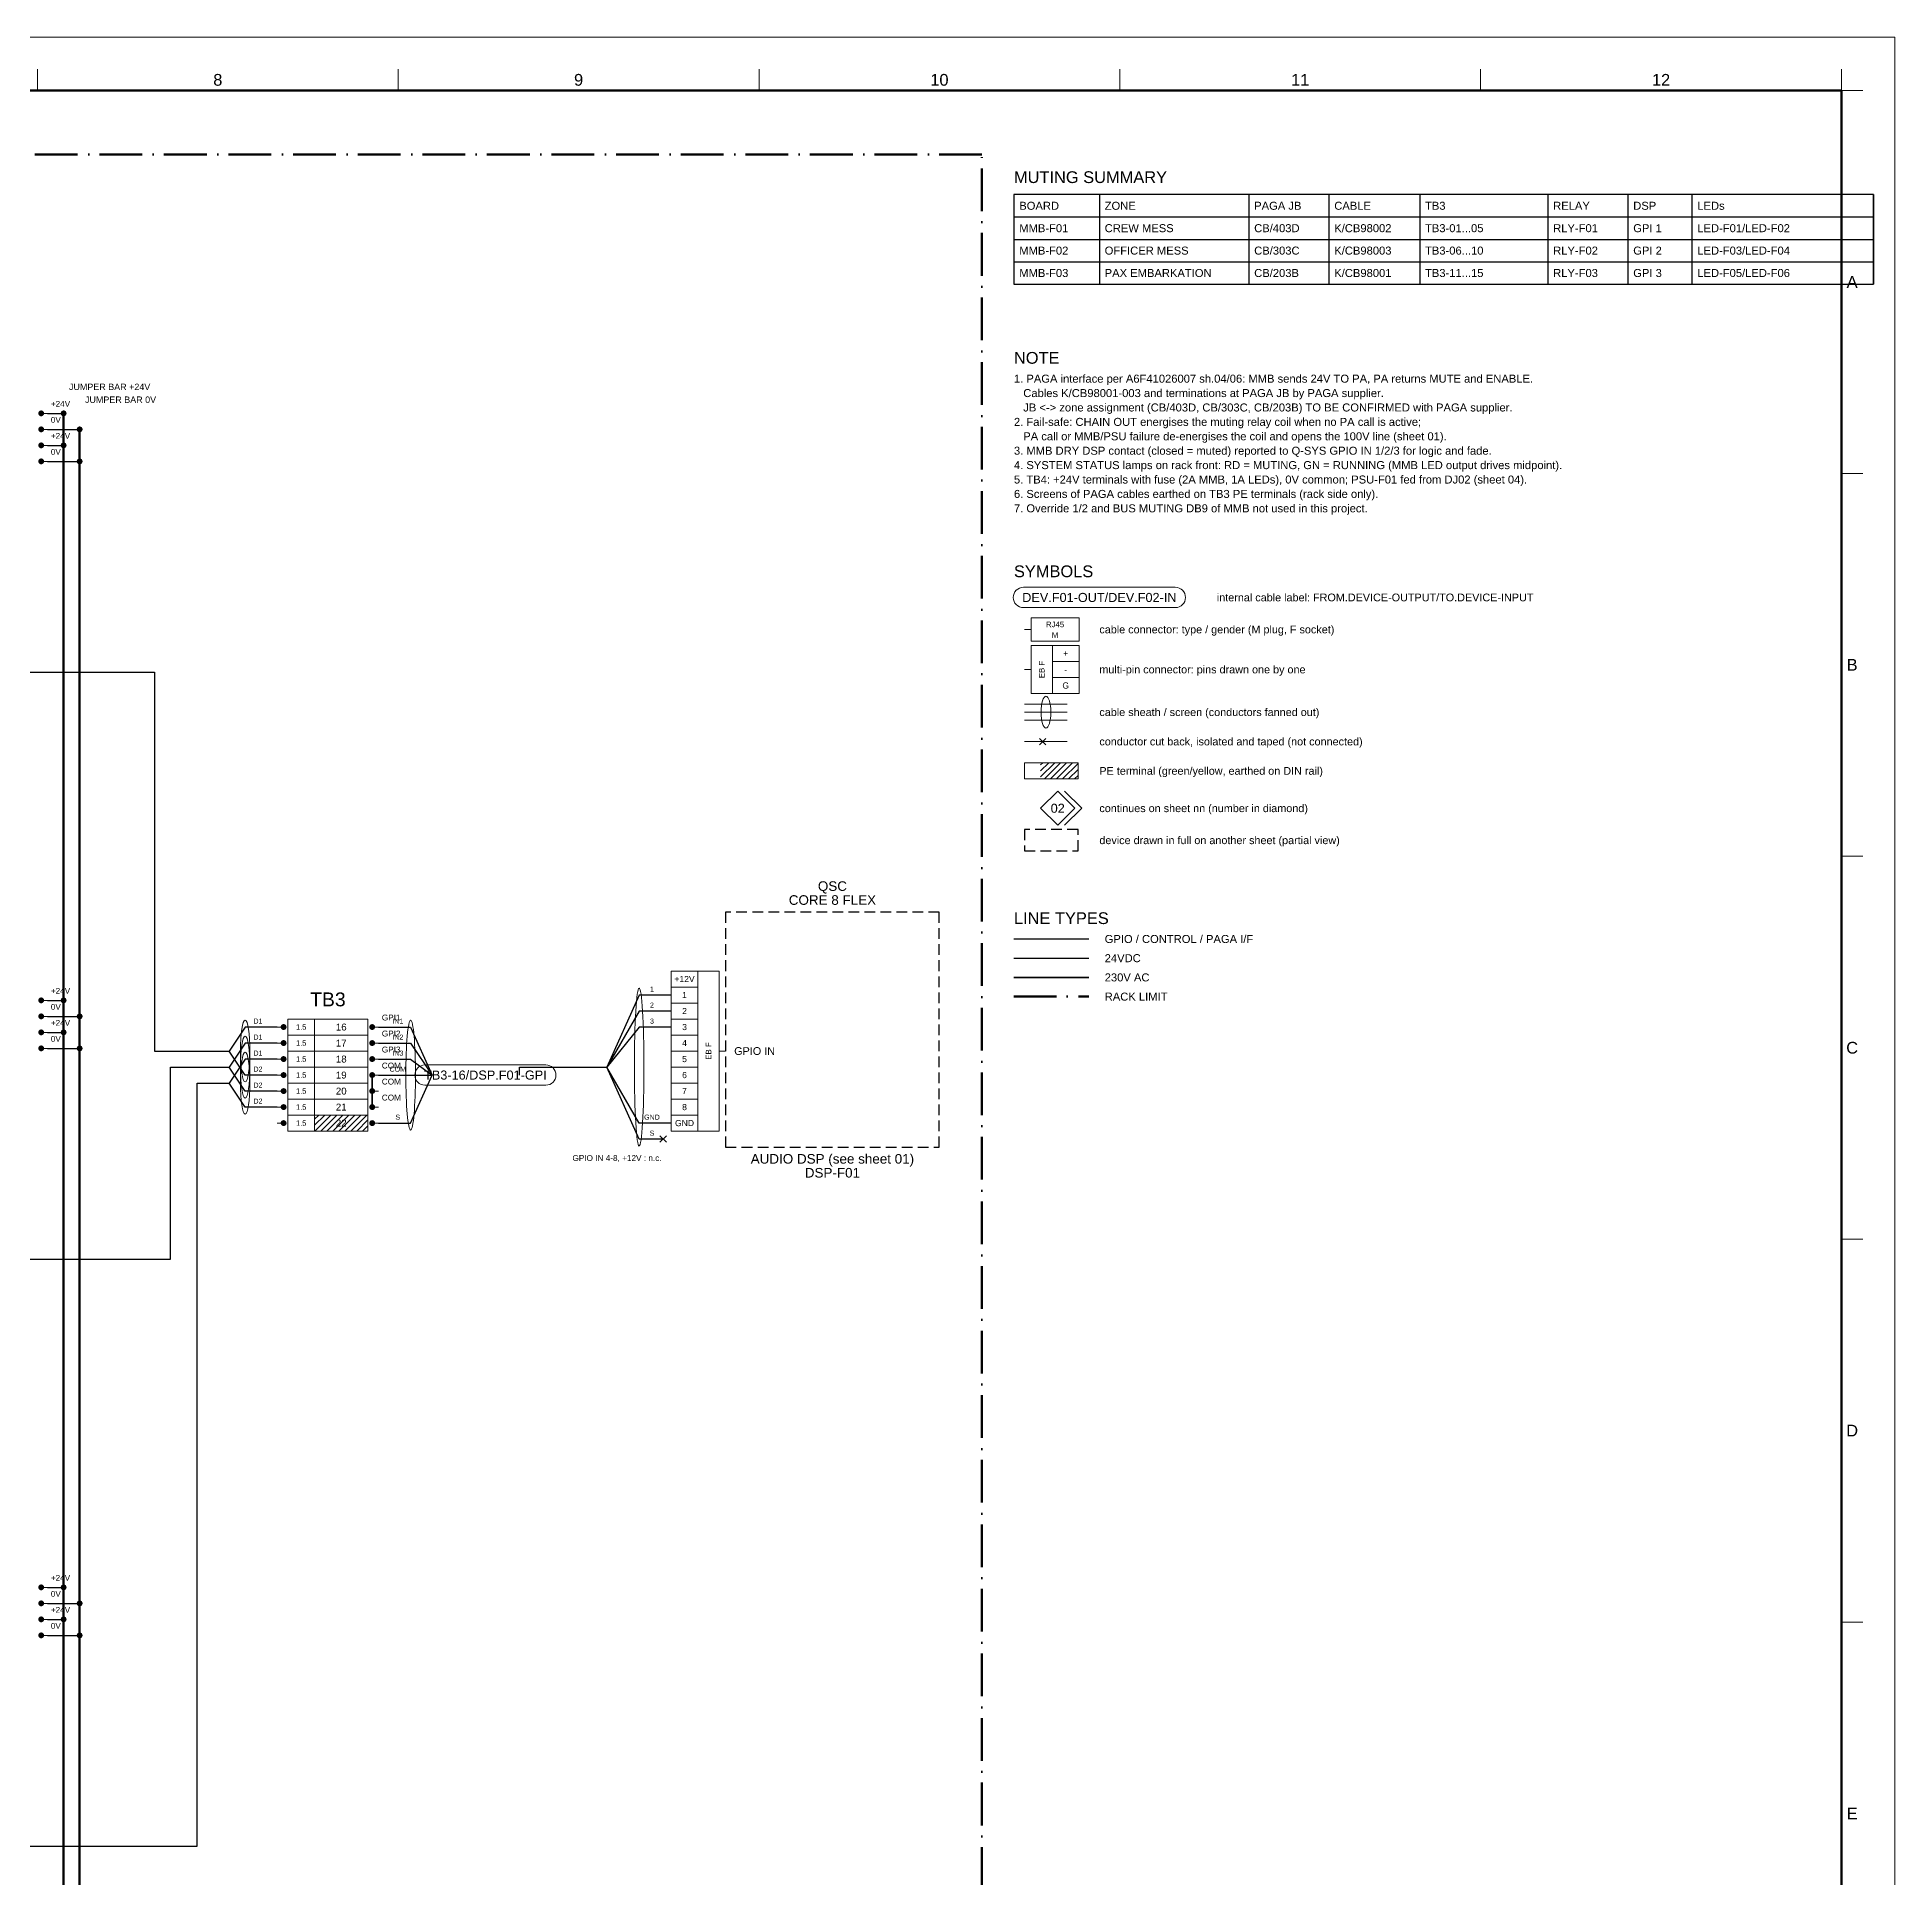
# Model space of a CAD drawing. Header units: millimetres. Extents: x 0 to 841, y 0 to 594.
# Drawn here: x 493 to 841, y 249.1 to 594 of the extents above; entities that cross this region are included whole.
import ezdxf
from ezdxf.enums import TextEntityAlignment as Align

# ---------------------------------------------------------------- set-up
doc = ezdxf.new("R2010")
doc.units = ezdxf.units.MM
doc.linetypes.add('AV_DASHDOT', pattern=[12, 8, -2, 0, -2])
doc.linetypes.add('AV_HIDDEN', pattern=[3, 2, -1])
for name, color, linetype, lineweight in [('AV-CONN', 7, 'Continuous', 18), ('AV-LABEL', 7, 'Continuous', 18), ('AV-NOTE', 7, 'Continuous', 18), ('AV-TB', 7, 'Continuous', 18), ('AV-TEXT', 7, 'Continuous', 18), ('AV-TEXT-DEV', 7, 'Continuous', 18)]:
    doc.layers.add(name, color=color, linetype=linetype, lineweight=lineweight)
for name, color, linetype, lineweight, true_color in [('AV-DEVICE-REF', 7, 'AV_HIDDEN', 25, 0x4682ff), ('AV-FRAME', 7, 'Continuous', 70, 0x7800ff), ('AV-RACK', 7, 'AV_DASHDOT', 50, 0xff00ff), ('AV-TITLE', 7, 'Continuous', 25, 0x7800ff), ('AV-XREF', 7, 'Continuous', 18, 0x00af00), ('AV-ZONE', 7, 'Continuous', 18, 0x7800ff), ('W-24VDC', 7, 'Continuous', 25, 0xc8003c), ('W-GPIO', 7, 'Continuous', 25, 0x964b00), ('W-POWER', 7, 'Continuous', 35, 0xeb8c00)]:
    doc.layers.add(name, color=color, linetype=linetype, lineweight=lineweight, true_color=true_color)
doc.styles.add('AV', font='arial.ttf')

msp = doc.modelspace()

# ---------------------------------------------------------------- hatches: boundary and pattern name
at = {"layer": 'AV-TB', "true_color": 0x009600}
h = msp.add_hatch(dxfattribs=at)
h.set_pattern_fill('ANSI31', scale=0.25)
h.paths.add_polyline_path([(681, 455), (688, 455), (688, 458), (681, 458)])
h = msp.add_hatch(dxfattribs=at)
h.set_pattern_fill('ANSI31', scale=0.25)
h.paths.add_polyline_path([(545, 389), (555, 389), (555, 392), (545, 392)])

# ---------------------------------------------------------------- linework, layer by layer
at = {"layer": 'AV-CONN'}
for p, q in [((678, 483), (679.2, 483)), ((678, 475.5), (679.2, 475.5)), ((678, 469), (686, 469)), ((678, 467.5), (686, 467.5)), ((678, 466), (686, 466)), ((678, 462), (686, 462)), ((680.8, 461.4), (682, 462.6)), ((680.8, 462.6), (682, 461.4)), ((622, 404), (620.8, 404))]:
    msp.add_line(p, q, dxfattribs=at)
for points in [[(679.2, 480.8), (688.2, 480.8), (688.2, 485.2), (679.2, 485.2)], [(679.2, 471), (683.2, 471), (683.2, 480), (679.2, 480)], [(683.2, 477), (688.2, 477), (688.2, 480), (683.2, 480)], [(683.2, 474), (688.2, 474), (688.2, 477), (683.2, 477)], [(683.2, 471), (688.2, 471), (688.2, 474), (683.2, 474)], [(611.8, 416), (616.8, 416), (616.8, 419), (611.8, 419)], [(616.8, 389), (620.8, 389), (620.8, 419), (616.8, 419)], [(611.8, 413), (616.8, 413), (616.8, 416), (611.8, 416)], [(611.8, 410), (616.8, 410), (616.8, 413), (611.8, 413)], [(611.8, 407), (616.8, 407), (616.8, 410), (611.8, 410)], [(611.8, 404), (616.8, 404), (616.8, 407), (611.8, 407)], [(611.8, 401), (616.8, 401), (616.8, 404), (611.8, 404)], [(611.8, 398), (616.8, 398), (616.8, 401), (611.8, 401)], [(611.8, 395), (616.8, 395), (616.8, 398), (611.8, 398)], [(611.8, 392), (616.8, 392), (616.8, 395), (611.8, 395)], [(611.8, 389), (616.8, 389), (616.8, 392), (611.8, 392)]]:
    msp.add_lwpolyline(points, close=True, dxfattribs=at)
for centre, major_axis, ratio in [((682, 467.5), (0, 3), 0.3), ((605.8, 401), (0, 14.8), 0.060811), ((532, 404), (0, 5.8), 0.155172), ((563, 399.5), (0, 10.3), 0.087379), ((532, 401), (0, 5.8), 0.155172), ((532, 398), (0, 5.8), 0.155172)]:
    msp.add_ellipse(centre, major_axis=major_axis, ratio=ratio, dxfattribs=at)
at = {"layer": 'AV-DEVICE-REF'}
for points in [[(678, 441.5), (688, 441.5), (688, 445.5), (678, 445.5)], [(622, 386), (662, 386), (662, 430), (622, 430)]]:
    msp.add_lwpolyline(points, close=True, dxfattribs=at)
at = {"layer": 'AV-FRAME'}
msp.add_lwpolyline([(20, 10), (831, 10), (831, 584), (20, 584)], close=True, dxfattribs=at)
at = {"layer": 'AV-LABEL'}
for points in [[(677.77, 487.1), (706.23, 487.1, 1), (706.23, 490.9), (677.77, 490.9, 1)], [(565.68, 397.6), (588.32, 397.6, 1), (588.32, 401.4), (565.68, 401.4, 1)]]:
    msp.add_lwpolyline(points, format="xyb", close=True, dxfattribs=at)
at = {"layer": 'AV-RACK'}
msp.add_line((676, 414.2), (690, 414.2), dxfattribs=at)
msp.add_lwpolyline([(111, 150), (670, 150), (670, 572), (111, 572)], close=True, dxfattribs=at)
at = {"layer": 'AV-TB'}
for p, q in [((493.8, 523.5), (495, 523.5)), ((493.8, 520.5), (495, 520.5)), ((493.8, 517.5), (495, 517.5)), ((493.8, 514.5), (495, 514.5)), ((493.8, 413.5), (495, 413.5)), ((493.8, 410.5), (495, 410.5)), ((493.8, 407.5), (495, 407.5)), ((539.2, 408.5), (538, 408.5)), ((545, 407), (545, 410)), ((555.8, 408.5), (557, 408.5)), ((493.8, 404.5), (495, 404.5)), ((539.2, 405.5), (538, 405.5)), ((545, 404), (545, 407)), ((545, 401), (545, 404)), ((555.8, 405.5), (557, 405.5)), ((539.2, 402.5), (538, 402.5)), ((545, 398), (545, 401)), ((555.8, 402.5), (557, 402.5)), ((539.2, 399.5), (538, 399.5)), ((545, 395), (545, 398)), ((555.8, 399.5), (557, 399.5)), ((539.2, 396.5), (538, 396.5)), ((539.2, 393.5), (538, 393.5)), ((545, 392), (545, 395)), ((555.8, 396.5), (557, 396.5)), ((555.8, 393.5), (557, 393.5)), ((539.2, 390.5), (538, 390.5)), ((545, 389), (545, 392)), ((555.8, 390.5), (557, 390.5)), ((493.8, 303.5), (495, 303.5)), ((493.8, 300.5), (495, 300.5)), ((493.8, 297.5), (495, 297.5)), ((493.8, 294.5), (495, 294.5))]:
    msp.add_line(p, q, dxfattribs=at)
at = {"layer": 'AV-TB', "lineweight": 35}
msp.add_line((555.8, 393.5), (555.8, 399.5), dxfattribs=at)
at = {"layer": 'AV-TB'}
for points, const_width in [([(493.53, 523.5, 1), (494.07, 523.5, 1)], 0.55), ([(493.53, 520.5, 1), (494.07, 520.5, 1)], 0.55), ([(493.53, 517.5, 1), (494.07, 517.5, 1)], 0.55), ([(493.53, 514.5, 1), (494.07, 514.5, 1)], 0.55), ([(493.53, 413.5, 1), (494.07, 413.5, 1)], 0.55), ([(493.53, 410.5, 1), (494.07, 410.5, 1)], 0.55), ([(493.53, 407.5, 1), (494.07, 407.5, 1)], 0.55), ([(538.93, 408.5, 1), (539.48, 408.5, 1)], 0.55), ([(555.52, 408.5, 1), (556.07, 408.5, 1)], 0.55), ([(493.53, 404.5, 1), (494.07, 404.5, 1)], 0.55), ([(538.93, 405.5, 1), (539.48, 405.5, 1)], 0.55), ([(555.52, 405.5, 1), (556.07, 405.5, 1)], 0.55), ([(538.93, 402.5, 1), (539.48, 402.5, 1)], 0.55), ([(555.52, 402.5, 1), (556.07, 402.5, 1)], 0.55), ([(538.93, 399.5, 1), (539.48, 399.5, 1)], 0.55), ([(538.93, 396.5, 1), (539.48, 396.5, 1)], 0.55), ([(555.52, 399.5, 1), (556.07, 399.5, 1)], 0.55), ([(555.52, 396.5, 1), (556.07, 396.5, 1)], 0.55), ([(555.55, 399.5, 1), (556.05, 399.5, 1)], 0.5), ([(555.55, 396.5, 1), (556.05, 396.5, 1)], 0.5), ([(538.93, 393.5, 1), (539.48, 393.5, 1)], 0.55), ([(555.52, 393.5, 1), (556.07, 393.5, 1)], 0.55), ([(555.55, 393.5, 1), (556.05, 393.5, 1)], 0.5), ([(538.93, 390.5, 1), (539.48, 390.5, 1)], 0.55), ([(555.52, 390.5, 1), (556.07, 390.5, 1)], 0.55), ([(493.53, 303.5, 1), (494.07, 303.5, 1)], 0.55), ([(493.53, 300.5, 1), (494.07, 300.5, 1)], 0.55), ([(493.53, 297.5, 1), (494.07, 297.5, 1)], 0.55), ([(493.53, 294.5, 1), (494.07, 294.5, 1)], 0.55)]:
    msp.add_lwpolyline(points, format="xyb", close=True, dxfattribs=dict(at, const_width=const_width))
for points in [[(678, 455), (688, 455), (688, 458), (678, 458)], [(540, 407), (555, 407), (555, 410), (540, 410)], [(540, 404), (555, 404), (555, 407), (540, 407)], [(540, 401), (555, 401), (555, 404), (540, 404)], [(540, 398), (555, 398), (555, 401), (540, 401)], [(540, 395), (555, 395), (555, 398), (540, 398)], [(540, 392), (555, 392), (555, 395), (540, 395)], [(540, 389), (555, 389), (555, 392), (540, 392)]]:
    msp.add_lwpolyline(points, close=True, dxfattribs=at)
at = {"layer": 'AV-TITLE'}
for p, q in [((692, 564.5), (692, 547.7)), ((720, 564.5), (720, 547.7)), ((735, 564.5), (735, 547.7)), ((752, 564.5), (752, 547.7)), ((776, 564.5), (776, 547.7)), ((791, 564.5), (791, 547.7)), ((803, 564.5), (803, 547.7)), ((837, 564.5), (837, 547.7)), ((676, 560.3), (837, 560.3)), ((676, 556.1), (837, 556.1)), ((676, 551.9), (837, 551.9))]:
    msp.add_line(p, q, dxfattribs=at)
msp.add_lwpolyline([(676, 547.7), (837, 547.7), (837, 564.5), (676, 564.5)], close=True, dxfattribs=at)
at = {"layer": 'AV-XREF'}
msp.add_lwpolyline([(681, 449.5), (684.2, 452.7), (687.4, 449.5), (684.2, 446.3)], close=True, dxfattribs=at)
msp.add_lwpolyline([(685.5, 452.7), (688.7, 449.5), (685.5, 446.3)], dxfattribs=at)
at = {"layer": 'AV-ZONE'}
for p, q in [((493.08, 584), (493.08, 588)), ((560.67, 584), (560.67, 588)), ((628.25, 584), (628.25, 588)), ((695.83, 584), (695.83, 588)), ((763.42, 584), (763.42, 588)), ((831, 584), (831, 588)), ((831, 584), (835, 584)), ((831, 512.25), (835, 512.25)), ((831, 440.5), (835, 440.5)), ((831, 368.75), (835, 368.75)), ((831, 297), (835, 297))]:
    msp.add_line(p, q, dxfattribs=at)
at = {"layer": 'AV-ZONE', "lineweight": 13}
msp.add_lwpolyline([(0, 0), (841, 0), (841, 594), (0, 594)], close=True, dxfattribs=at)
at = {"layer": 'W-24VDC'}
for p, q in [((495, 523.5), (498, 523.5)), ((495, 520.5), (501, 520.5)), ((495, 517.5), (498, 517.5)), ((495, 514.5), (501, 514.5)), ((676, 421.4), (690, 421.4)), ((495, 413.5), (498, 413.5)), ((495, 410.5), (501, 410.5)), ((495, 407.5), (498, 407.5)), ((495, 404.5), (501, 404.5)), ((495, 303.5), (498, 303.5)), ((495, 300.5), (501, 300.5)), ((495, 297.5), (498, 297.5)), ((495, 294.5), (501, 294.5))]:
    msp.add_line(p, q, dxfattribs=at)
at = {"layer": 'W-24VDC', "lineweight": 50}
for p, q in [((498, 197.5), (498, 523.5)), ((501, 194.5), (501, 520.5))]:
    msp.add_line(p, q, dxfattribs=at)
at = {"layer": 'W-24VDC', "const_width": 0.55}
for points in [[(497.73, 523.5, 1), (498.27, 523.5, 1)], [(500.73, 520.5, 1), (501.27, 520.5, 1)], [(497.73, 517.5, 1), (498.27, 517.5, 1)], [(500.73, 514.5, 1), (501.27, 514.5, 1)], [(497.73, 413.5, 1), (498.27, 413.5, 1)], [(500.73, 410.5, 1), (501.27, 410.5, 1)], [(497.73, 407.5, 1), (498.27, 407.5, 1)], [(500.73, 404.5, 1), (501.27, 404.5, 1)], [(497.73, 303.5, 1), (498.27, 303.5, 1)], [(500.73, 300.5, 1), (501.27, 300.5, 1)], [(497.73, 297.5, 1), (498.27, 297.5, 1)], [(500.73, 294.5, 1), (501.27, 294.5, 1)]]:
    msp.add_lwpolyline(points, format="xyb", close=True, dxfattribs=at)
at = {"layer": 'W-GPIO'}
for p, q in [((314.2, 475), (515, 475)), ((515, 475), (515, 404)), ((676, 425), (690, 425)), ((605.8, 414.5), (599.72, 401)), ((611.8, 414.5), (605.8, 414.5)), ((605.8, 411.5), (599.72, 401)), ((611.8, 411.5), (605.8, 411.5)), ((532, 408.5), (529, 404)), ((538, 408.5), (532, 408.5)), ((557, 408.5), (563, 408.5)), ((563, 408.5), (567.05, 399.5)), ((605.8, 408.5), (599.72, 401)), ((611.8, 408.5), (605.8, 408.5)), ((515, 404), (529, 404)), ((532, 405.5), (529, 401)), ((532, 399.5), (529, 404)), ((538, 405.5), (532, 405.5)), ((557, 405.5), (563, 405.5)), ((563, 405.5), (567.05, 399.5)), ((518, 365), (518, 401)), ((518, 401), (529, 401)), ((532, 402.5), (529, 398)), ((532, 396.5), (529, 401)), ((538, 402.5), (532, 402.5)), ((557, 402.5), (563, 402.5)), ((563, 402.5), (567.05, 399.5)), ((583.39, 399.5), (583.39, 401)), ((583.39, 401), (599.72, 401)), ((605.8, 390.5), (599.72, 401)), ((605.8, 387.5), (599.72, 401)), ((523, 255), (523, 398)), ((523, 398), (529, 398)), ((532, 393.5), (529, 398)), ((538, 399.5), (532, 399.5)), ((557, 399.5), (563, 399.5)), ((563, 399.5), (567.05, 399.5)), ((563, 390.5), (567.05, 399.5)), ((538, 396.5), (532, 396.5)), ((538, 393.5), (532, 393.5)), ((557, 390.5), (563, 390.5)), ((611.8, 390.5), (605.8, 390.5)), ((610.3, 387.5), (605.8, 387.5)), ((609.7, 386.9), (610.9, 388.1)), ((609.7, 388.1), (610.9, 386.9)), ((314.19, 365), (518, 365)), ((314.2, 255), (523, 255))]:
    msp.add_line(p, q, dxfattribs=at)
at = {"layer": 'W-POWER'}
msp.add_line((676, 417.8), (690, 417.8), dxfattribs=at)

# ---------------------------------------------------------------- texts
at = {"layer": 'AV-CONN', "style": 'AV'}
for s, height, p in [('RJ45', 1.05, (683.7, 483.95)), ('M', 1.05, (683.7, 481.95)), ('+', 1.15, (685.7, 478.5)), ('-', 1.15, (685.7, 475.5)), ('G', 1.15, (685.7, 472.5)), ('+12V', 1.15, (614.3, 417.5)), ('1', 1.15, (614.3, 414.5)), ('2', 1.15, (614.3, 411.5)), ('3', 1.15, (614.3, 408.5)), ('4', 1.15, (614.3, 405.5)), ('5', 1.15, (614.3, 402.5)), ('6', 1.15, (614.3, 399.5)), ('7', 1.15, (614.3, 396.5)), ('8', 1.15, (614.3, 393.5)), ('GND', 1.15, (614.3, 390.5))]:
    msp.add_text(s, height=height, dxfattribs=at).set_placement(p, align=Align.MIDDLE_CENTER)
for p in [(681.2, 475.5), (618.8, 404)]:
    msp.add_text('EB F', height=1.05, rotation=90, dxfattribs=at).set_placement(p, align=Align.MIDDLE_CENTER)
at = {"layer": 'AV-LABEL', "style": 'AV'}
for s, p in [('DEV.F01-OUT/DEV.F02-IN', (692, 489)), ('TB3-16/DSP.F01-GPI', (577, 399.5))]:
    msp.add_text(s, height=1.7, dxfattribs=at).set_placement(p, align=Align.MIDDLE_CENTER)
at = {"layer": 'AV-NOTE', "style": 'AV'}
for s, height, p in [('JUMPER BAR +24V', 1.2, (499, 527.5)), ('+24V', 1.1, (495.6, 524.4)), ('JUMPER BAR 0V', 1.2, (502, 525.1)), ('0V', 1.1, (495.6, 521.4)), ('+24V', 1.1, (495.6, 518.4)), ('0V', 1.1, (495.6, 515.4)), ('+24V', 1.1, (495.6, 414.4)), ('0V', 1.1, (495.6, 411.4)), ('GPI1', 1.1, (557.6, 409.4)), ('+24V', 1.1, (495.6, 408.4)), ('GPI2', 1.1, (557.6, 406.4)), ('0V', 1.1, (495.6, 405.4)), ('GPI3', 1.1, (557.6, 403.4)), ('COM', 1.1, (557.6, 400.4)), ('COM', 1.1, (557.6, 397.4)), ('COM', 1.1, (557.6, 394.4)), ('0V', 1.1, (495.6, 301.4)), ('+24V', 1.1, (495.6, 304.4)), ('+24V', 1.1, (495.6, 298.4)), ('0V', 1.1, (495.6, 295.4))]:
    msp.add_text(s, height=height, dxfattribs=at).set_placement(p, align=Align.BOTTOM_LEFT)
for s, p in [('1. PAGA interface per A6F41026007 sh.04/06: MMB sends 24V TO PA, PA returns MUTE and ENABLE.', (676, 530)), ('   JB <-> zone assignment (CB/403D, CB/303C, CB/203B) TO BE CONFIRMED with PAGA supplier.', (676, 524.6)), ('   Cables K/CB98001-003 and terminations at PAGA JB by PAGA supplier.', (676, 527.3)), ('2. Fail-safe: CHAIN OUT energises the muting relay coil when no PA call is active;', (676, 521.9)), ('   PA call or MMB/PSU failure de-energises the coil and opens the 100V line (sheet 01).', (676, 519.2)), ('3. MMB DRY DSP contact (closed = muted) reported to Q-SYS GPIO IN 1/2/3 for logic and fade.', (676, 516.5)), ('4. SYSTEM STATUS lamps on rack front: RD = MUTING, GN = RUNNING (MMB LED output drives midpoint).', (676, 513.8)), ('5. TB4: +24V terminals with fuse (2A MMB, 1A LEDs), 0V common; PSU-F01 fed from DJ02 (sheet 04).', (676, 511.1)), ('6. Screens of PAGA cables earthed on TB3 PE terminals (rack side only).', (676, 508.4)), ('7. Override 1/2 and BUS MUTING DB9 of MMB not used in this project.', (676, 505.7))]:
    msp.add_text(s, height=1.5, dxfattribs=at).set_placement(p, align=Align.MIDDLE_LEFT)
for s, p in [('1', (608.2, 414.85)), ('2', (608.2, 411.85)), ('D1', (534.4, 408.85)), ('IN1', (560.6, 408.85)), ('3', (608.2, 408.85)), ('D1', (534.4, 405.85)), ('D1', (534.4, 402.85)), ('IN2', (560.6, 405.85)), ('IN3', (560.6, 402.85)), ('D2', (534.4, 399.85)), ('COM', (560.6, 399.85)), ('D2', (534.4, 396.85)), ('D2', (534.4, 393.85)), ('S', (560.6, 390.85)), ('GND', (608.2, 390.85)), ('S', (608.2, 387.85))]:
    msp.add_text(s, height=0.95, dxfattribs=at).set_placement(p, align=Align.BOTTOM_CENTER)
msp.add_text('GPIO IN 4-8, +12V : n.c.', height=1.1, dxfattribs=at).set_placement((610, 384.5), align=Align.TOP_RIGHT)
at = {"layer": 'AV-TB', "style": 'AV'}
for s, height, p in [('1.5', 1, (542.5, 408.5)), ('1.5', 1, (542.5, 405.5)), ('1.5', 1, (542.5, 402.5)), ('1.5', 1, (542.5, 399.5)), ('1.5', 1, (542.5, 396.5)), ('1.5', 1, (542.5, 393.5)), ('1.5', 1, (542.5, 390.5)), ('22', 1.3, (550, 390.5))]:
    msp.add_text(s, height=height, dxfattribs=at).set_placement(p, align=Align.MIDDLE_CENTER)
at = {"layer": 'AV-TB', "true_color": 0x000000, "style": 'AV'}
for s, p in [('16', (550, 408.5)), ('17', (550, 405.5)), ('18', (550, 402.5)), ('19', (550, 399.5)), ('20', (550, 396.5)), ('21', (550, 393.5))]:
    msp.add_text(s, height=1.3, dxfattribs=at).set_placement(p, align=Align.MIDDLE_CENTER)
at = {"layer": 'AV-TEXT', "style": 'AV'}
msp.add_text('MUTING SUMMARY', height=2.2, dxfattribs=at).set_placement((676, 566), align=Align.BOTTOM_LEFT)
at = {"layer": 'AV-TEXT', "true_color": 0x7800ff, "style": 'AV'}
for s, p in [('BOARD', (677, 562.4)), ('ZONE', (693, 562.4)), ('PAGA JB', (721, 562.4)), ('CABLE', (736, 562.4)), ('TB3', (753, 562.4)), ('RELAY', (777, 562.4)), ('DSP', (792, 562.4)), ('LEDs', (804, 562.4))]:
    msp.add_text(s, height=1.5, dxfattribs=at).set_placement(p, align=Align.MIDDLE_LEFT)
at = {"layer": 'AV-TEXT', "style": 'AV'}
for s, height, p in [('MMB-F01', 1.5, (677, 558.2)), ('CREW MESS', 1.5, (693, 558.2)), ('CB/403D', 1.5, (721, 558.2)), ('K/CB98002', 1.5, (736, 558.2)), ('TB3-01...05', 1.5, (753, 558.2)), ('RLY-F01', 1.5, (777, 558.2)), ('GPI 1', 1.5, (792, 558.2)), ('LED-F01/LED-F02', 1.5, (804, 558.2)), ('MMB-F02', 1.5, (677, 554)), ('OFFICER MESS', 1.5, (693, 554)), ('CB/303C', 1.5, (721, 554)), ('K/CB98003', 1.5, (736, 554)), ('TB3-06...10', 1.5, (753, 554)), ('RLY-F02', 1.5, (777, 554)), ('GPI 2', 1.5, (792, 554)), ('LED-F03/LED-F04', 1.5, (804, 554)), ('MMB-F03', 1.5, (677, 549.8)), ('PAX EMBARKATION', 1.5, (693, 549.8)), ('CB/203B', 1.5, (721, 549.8)), ('K/CB98001', 1.5, (736, 549.8)), ('TB3-11...15', 1.5, (753, 549.8)), ('RLY-F03', 1.5, (777, 549.8)), ('GPI 3', 1.5, (792, 549.8)), ('LED-F05/LED-F06', 1.5, (804, 549.8)), ('internal cable label: FROM.DEVICE-OUTPUT/TO.DEVICE-INPUT', 1.45, (714, 489)), ('cable connector: type / gender (M plug, F socket)', 1.45, (692, 483)), ('multi-pin connector: pins drawn one by one', 1.45, (692, 475.5)), ('cable sheath / screen (conductors fanned out)', 1.45, (692, 467.5)), ('conductor cut back, isolated and taped (not connected)', 1.45, (692, 462)), ('PE terminal (green/yellow, earthed on DIN rail)', 1.45, (692, 456.5)), ('continues on sheet nn (number in diamond)', 1.45, (692, 449.5)), ('device drawn in full on another sheet (partial view)', 1.45, (692, 443.5)), ('GPIO / CONTROL / PAGA I/F', 1.5, (693, 425)), ('24VDC', 1.5, (693, 421.4)), ('230V AC', 1.5, (693, 417.8)), ('RACK LIMIT', 1.5, (693, 414.2)), ('GPIO IN', 1.45, (623.6, 404))]:
    msp.add_text(s, height=height, dxfattribs=at).set_placement(p, align=Align.MIDDLE_LEFT)
for s, p in [('NOTE', (676, 535)), ('SYMBOLS', (676, 495)), ('LINE TYPES', (676, 430))]:
    msp.add_text(s, height=2.2, dxfattribs=at).set_placement(p, align=Align.TOP_LEFT)
msp.add_text('02', height=1.7, dxfattribs=at).set_placement((684.2, 449.5), align=Align.MIDDLE_CENTER)
at = {"layer": 'AV-TEXT-DEV', "style": 'AV'}
for s, p in [('QSC', (642, 434.91)), ('CORE 8 FLEX', (642, 432.3)), ('AUDIO DSP (see sheet 01)', (642, 383.8)), ('DSP-F01', (642, 381.19))]:
    msp.add_text(s, height=1.8, dxfattribs=at).set_placement(p, align=Align.MIDDLE_CENTER)
msp.add_text('TB3', height=2.6, dxfattribs=at).set_placement((547.5, 411.6), align=Align.BOTTOM_CENTER)
at = {"layer": 'AV-ZONE', "true_color": 0x7800ff, "style": 'AV'}
for s, p in [('8', (526.88, 586)), ('9', (594.46, 586)), ('10', (662.04, 586)), ('11', (729.62, 586)), ('12', (797.21, 586)), ('A', (833, 548.12)), ('B', (833, 476.38)), ('C', (833, 404.62)), ('D', (833, 332.88)), ('E', (833, 261.12))]:
    msp.add_text(s, height=2.2, dxfattribs=at).set_placement(p, align=Align.MIDDLE_CENTER)

doc.saveas('drawing.dxf')
